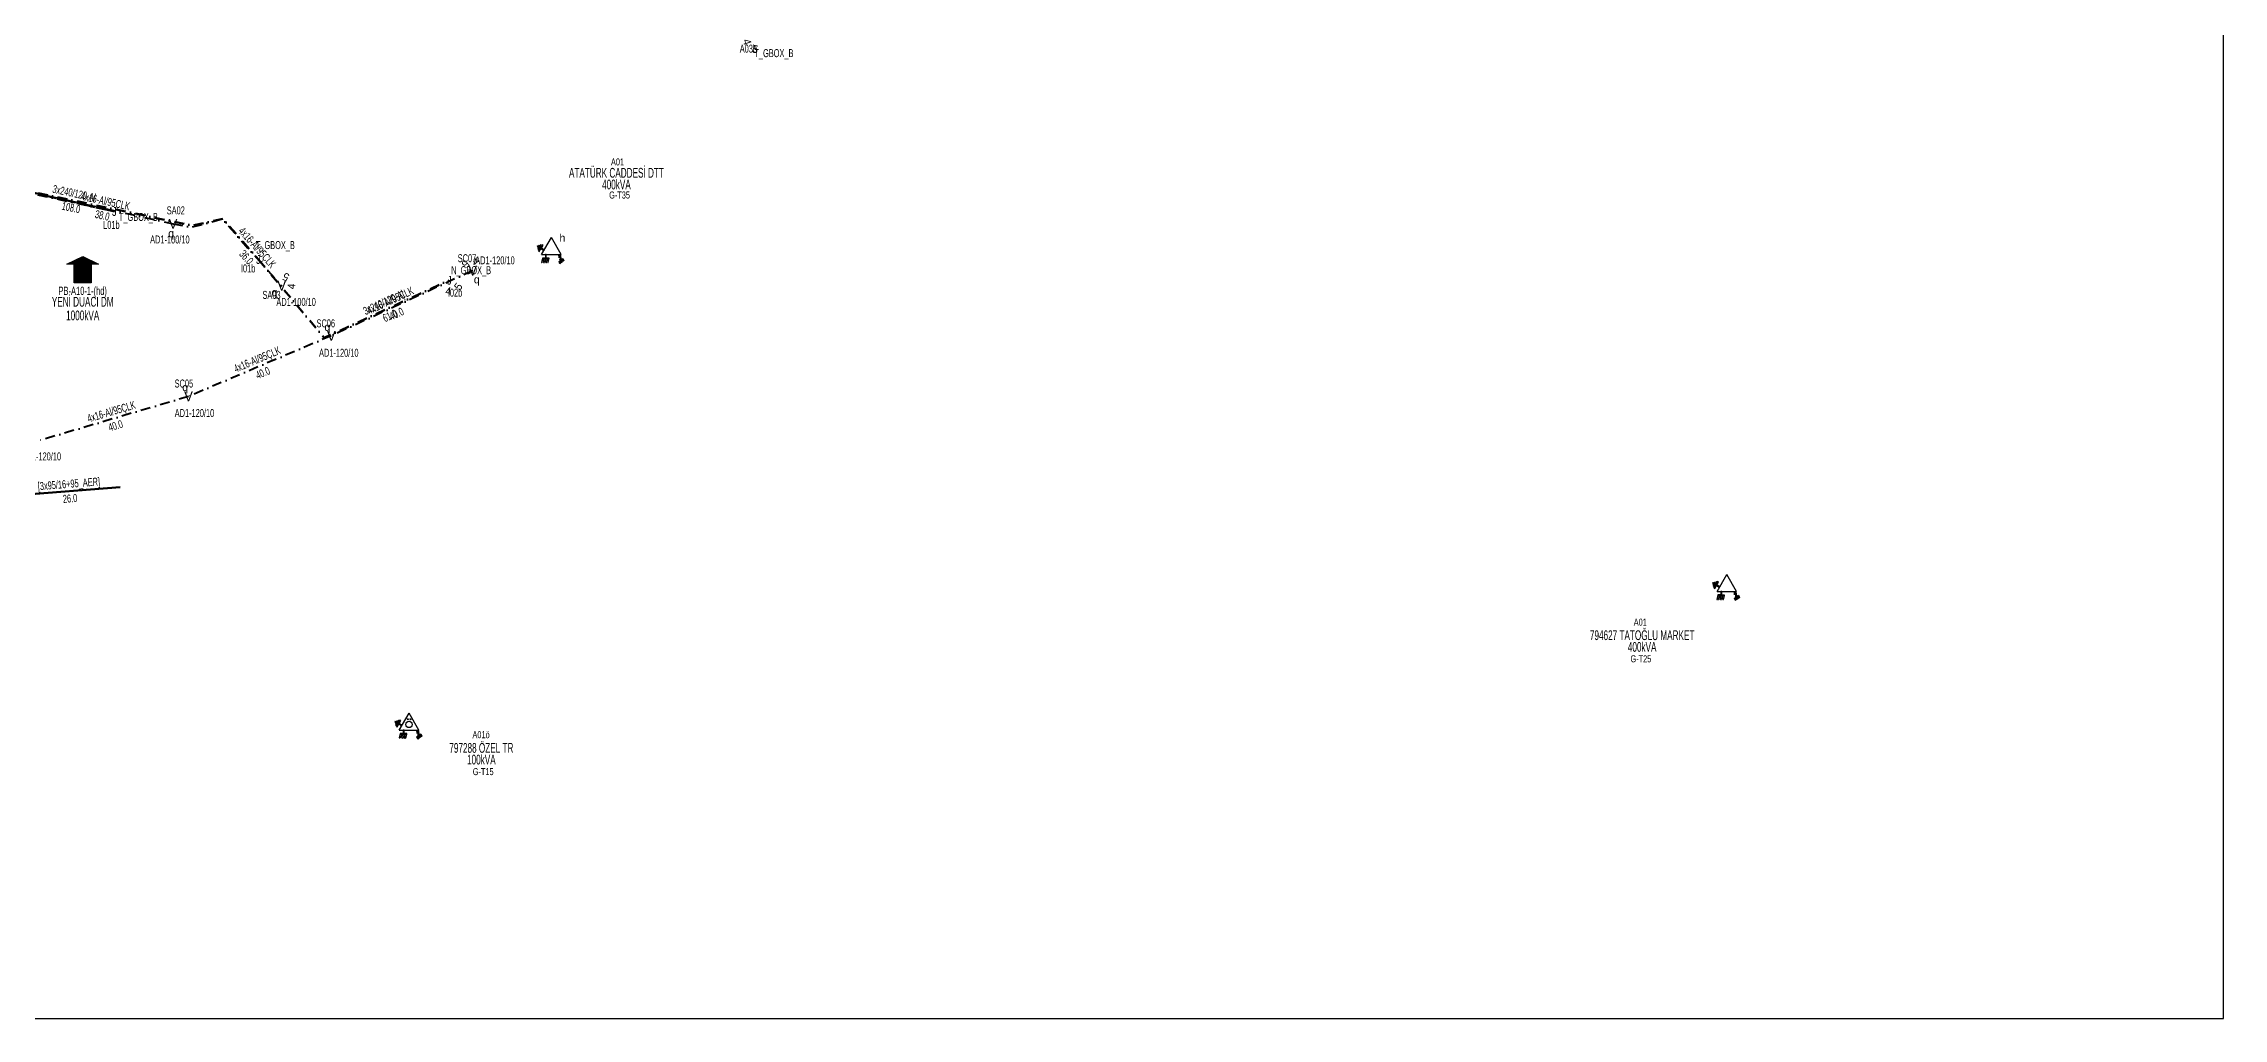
# Model space of a CAD drawing. Header units: millimetres. Extents: x 553786 to 559346, y 4090997 to 4099532.
# Drawn here: x 558039 to 558598, y 4093399 to 4093649 of the extents above; entities that cross this region are included whole.
import ezdxf
from ezdxf.enums import TextEntityAlignment as Align

# ---------------------------------------------------------------- set-up
doc = ezdxf.new("R2010")
doc.units = ezdxf.units.MM
doc.linetypes.add('DASHDOT', pattern=[5, 2.5, -1.25, 0, -1.25])
for name, color, linetype, lineweight in [('DIREK_AYD_YENI', 152, 'Continuous', 25), ('DIREK_BOX_YENI', 5, 'Continuous', 25), ('HAT_AG_HAVAI_BYSK', 3, 'Continuous', 50), ('HAT_AYD_YERALTI_YENI', 4, 'DASHDOT', 40), ('HAT_BOX_YERALTI_YENI', 5, 'DASHDOT', 50), ('TRAFO_MEVCUT', 5, 'Continuous', 30), ('TRAFO_TADILAT_BYSK', 5, 'Continuous', 30), ('TRAFO_YENI', 5, 'Continuous', 30)]:
    doc.layers.add(name, color=color, linetype=linetype, lineweight=lineweight)
doc.styles.add('Direk', font='B_CAD')
doc.styles.get("Standard").update_dxf_attribs({"font": 'Arial'})

# ---------------------------------------------------------------- blocks, each defined once
blk = doc.blocks.new('YENI_BETKOSK')
at = {"layer": 'TRAFO_YENI', "linetype": 'Continuous'}
for p, q in [((-3.4, 2), (0, 3.6)), ((-1.8, 2), (-3.4, 2)), ((-1.8, -2), (-1.8, 2)), ((0, 3.6), (3.4, 2)), ((3.4, 2), (1.8, 2)), ((1.8, 2), (1.8, -2)), ((1.8, -2), (-1.8, -2))]:
    blk.add_line(p, q, dxfattribs=at)
for points in [[(-3.4, 2), (-1.8, 2), (-1.8, 2.752941)], [(-1.8, 2.752941), (0, -2), (0, 3.6)], [(-1.8, -2), (-1.8, 2.752941), (0, -2)], [(0, -2), (0, 3.6), (1.8, -2)], [(0, 3.6), (1.8, -2), (1.8, 2.752941)], [(1.8, 2), (1.8, 2.752941), (3.4, 2)]]:
    blk.add_solid(points, dxfattribs=at)
blk = doc.blocks.new('MEV_DIREK_OZEL')
h = blk.add_hatch(color=32)
h.paths.add_polyline_path([(-2.12, 1), (-2.34, 1.12), (-3.29, -0.52), (-3.08, -0.65), (-2.65, 0.09), (-1.88, -0.36), (-1.78, -0.19), (-2.55, 0.26)])
h.paths.add_polyline_path([(-3.44, -0.15), (-3.31, -0.22), (-2.59, 1.01), (-2.72, 1.09)])
h.paths.add_polyline_path([(-3.52, 0.32), (-3.39, 0.24), (-3.03, 0.85), (-3.16, 0.92)])
h.paths.add_polyline_path([(-3.56, 0.84), (-3.64, 0.71), (-3.51, 0.63), (-3.43, 0.76)])
h.paths.add_polyline_path([(-1.49, -2.34), (-2.24, -2.34), (-2.5, -3.47), (-2.4, -3.47), (-2.19, -2.54), (-1.89, -2.54), (-2.1, -3.47), (-2, -3.47), (-1.79, -2.54), (-1.49, -2.54), (-1.7, -3.48), (-1.6, -3.48), (-1.39, -2.54), (-1.09, -2.54), (-1.3, -3.48), (-1.2, -3.48), (-0.99, -2.54), (-0.69, -2.55), (-0.9, -3.48), (-0.8, -3.48), (-0.54, -2.35), (-1.29, -2.34), (-1.29, -1.44), (-1.49, -1.44)])
at = {"layer": 'TRAFO_MEVCUT'}
for points in [[(2.4, -1.57), (2.17, -1.92), (2.12, -1.44), (1.99, -1.44), (2.06, -2.32), (2.29, -1.96), (2.35, -2.67), (2.14, -2.67), (2.44, -2.87), (2.45, -2.86), (2.69, -2.49), (2.49, -2.63)], [(2.4, -1.57), (2.17, -1.92), (2.12, -1.44), (1.99, -1.44), (2.06, -2.32), (2.29, -1.96), (2.35, -2.67), (2.14, -2.67), (2.44, -2.87), (2.02, -3.19), (2.24, -3.79), (2.3, -3.74), (2.13, -3.26), (2.3, -3.13), (2.48, -3.6), (2.54, -3.56), (2.36, -3.08), (2.54, -2.94), (2.72, -3.42), (2.78, -3.38), (2.6, -2.9), (2.78, -2.76), (2.95, -3.24), (3.01, -3.2), (2.84, -2.72), (3.01, -2.58), (3.19, -3.06), (3.25, -3.01), (3.03, -2.42), (2.45, -2.86), (2.69, -2.49), (2.49, -2.63)], [(3.01, -2.58), (3.19, -3.06), (3.25, -3.01), (3.03, -2.42), (2.45, -2.86), (2.69, -2.49), (2.49, -2.63), (2.4, -1.57), (2.17, -1.92), (2.12, -1.44), (1.99, -1.44), (2.06, -2.32), (2.29, -1.96), (2.35, -2.67), (2.14, -2.67), (2.44, -2.87), (2.02, -3.19), (2.24, -3.79), (2.3, -3.74), (2.13, -3.26), (2.3, -3.13), (2.48, -3.6), (2.54, -3.56), (2.36, -3.08), (2.54, -2.94), (2.72, -3.42), (2.78, -3.38), (2.6, -2.9), (2.78, -2.76), (2.95, -3.24), (3.01, -3.2), (2.84, -2.72)]]:
    blk.add_hatch(color=32, dxfattribs=at).paths.add_polyline_path(points)
at = {"layer": 'TRAFO_MEVCUT', "linetype": 'Continuous'}
for p, q in [((-2.5, -1.44), (0, 2.89)), ((2.5, -1.44), (0, 2.89)), ((-2.5, -1.44), (2.5, -1.44))]:
    blk.add_line(p, q, dxfattribs=at)
at = {"layer": 'TRAFO_MEVCUT', "color": 32, "flags": 128}
blk.add_lwpolyline([(1.99, -1.44), (2.12, -1.44), (2.17, -1.92), (2.4, -1.57), (2.49, -2.63), (2.69, -2.49), (2.45, -2.86), (3.03, -2.42), (3.25, -3.01), (3.19, -3.06), (3.01, -2.58), (2.84, -2.72), (3.01, -3.2), (2.95, -3.24), (2.78, -2.76), (2.6, -2.9), (2.78, -3.38), (2.72, -3.42), (2.54, -2.94), (2.36, -3.08), (2.54, -3.56), (2.48, -3.6), (2.3, -3.13), (2.13, -3.26), (2.3, -3.74), (2.24, -3.79), (2.02, -3.19), (2.44, -2.87), (2.14, -2.67), (2.35, -2.67), (2.29, -1.96), (2.06, -2.32), (1.99, -1.44)], dxfattribs=at)
at = {"layer": 'TRAFO_MEVCUT', "linetype": 'Continuous'}
for centre, radius in [((0, 0), 0.804), ((-0.34, 1.34), 0.12), ((0.34, 1.34), 0.12)]:
    blk.add_circle(centre, radius, dxfattribs=at)
at = {"layer": 'TRAFO_TADILAT_BYSK', "color": 32, "flags": 128}
for points in [[(-3.51, 0.63), (-3.43, 0.76), (-3.56, 0.84), (-3.64, 0.71), (-3.51, 0.63)], [(-3.39, 0.24), (-3.03, 0.85), (-3.16, 0.92), (-3.52, 0.32), (-3.39, 0.24)], [(-3.31, -0.22), (-2.59, 1.01), (-2.72, 1.09), (-3.44, -0.15), (-3.31, -0.22)], [(-1.78, -0.19), (-2.55, 0.26), (-2.12, 1), (-2.34, 1.12), (-3.29, -0.52), (-3.08, -0.65), (-2.65, 0.09), (-1.88, -0.36), (-1.78, -0.19)], [(-1.29, -1.44), (-1.49, -1.44), (-1.49, -2.34), (-2.24, -2.34), (-2.5, -3.47), (-2.4, -3.47), (-2.19, -2.54), (-1.89, -2.54), (-2.1, -3.47), (-2, -3.47), (-1.79, -2.54), (-1.49, -2.54), (-1.7, -3.48), (-1.6, -3.48), (-1.39, -2.54), (-1.09, -2.54), (-1.3, -3.48), (-1.2, -3.48), (-0.99, -2.54), (-0.69, -2.55), (-0.9, -3.48), (-0.8, -3.48), (-0.54, -2.35), (-1.29, -2.34), (-1.29, -1.44)]]:
    blk.add_lwpolyline(points, dxfattribs=at)
blk = doc.blocks.new('MEV_DIREK')
h = blk.add_hatch(color=32)
h.paths.add_polyline_path([(-2.14, 0.97), (-2.35, 1.09), (-3.31, -0.55), (-3.09, -0.67), (-2.67, 0.06), (-1.89, -0.39), (-1.79, -0.22), (-2.56, 0.23)])
h.paths.add_polyline_path([(-3.46, -0.17), (-3.33, -0.25), (-2.61, 0.99), (-2.74, 1.06)])
h.paths.add_polyline_path([(-3.54, 0.29), (-3.41, 0.22), (-3.05, 0.82), (-3.18, 0.9)])
h.paths.add_polyline_path([(-3.58, 0.81), (-3.66, 0.68), (-3.53, 0.61), (-3.45, 0.74)])
h.paths.add_polyline_path([(-1.51, -2.34), (-2.26, -2.33), (-2.52, -3.47), (-2.42, -3.47), (-2.21, -2.53), (-1.91, -2.54), (-2.12, -3.47), (-2.02, -3.47), (-1.81, -2.54), (-1.51, -2.54), (-1.72, -3.47), (-1.62, -3.48), (-1.41, -2.54), (-1.11, -2.54), (-1.32, -3.48), (-1.22, -3.48), (-1.01, -2.54), (-0.71, -2.55), (-0.92, -3.48), (-0.82, -3.48), (-0.56, -2.35), (-1.31, -2.34), (-1.31, -1.44), (-1.51, -1.44)])
at = {"layer": 'TRAFO_MEVCUT'}
for points in [[(2.35, -1.57), (2.12, -1.92), (2.08, -1.44), (1.94, -1.44), (2.01, -2.32), (2.25, -1.96), (2.31, -2.67), (2.1, -2.67), (2.39, -2.87), (2.4, -2.86), (2.64, -2.49), (2.45, -2.63)], [(2.35, -1.57), (2.12, -1.92), (2.08, -1.44), (1.94, -1.44), (2.01, -2.32), (2.25, -1.96), (2.31, -2.67), (2.1, -2.67), (2.39, -2.87), (1.98, -3.19), (2.2, -3.79), (2.26, -3.74), (2.08, -3.26), (2.26, -3.13), (2.44, -3.6), (2.49, -3.56), (2.32, -3.08), (2.49, -2.94), (2.67, -3.42), (2.73, -3.38), (2.55, -2.9), (2.73, -2.76), (2.91, -3.24), (2.97, -3.2), (2.79, -2.72), (2.97, -2.58), (3.15, -3.06), (3.21, -3.01), (2.98, -2.42), (2.4, -2.86), (2.64, -2.49), (2.45, -2.63)], [(2.97, -2.58), (3.15, -3.06), (3.21, -3.01), (2.98, -2.42), (2.4, -2.86), (2.64, -2.49), (2.45, -2.63), (2.35, -1.57), (2.12, -1.92), (2.08, -1.44), (1.94, -1.44), (2.01, -2.32), (2.25, -1.96), (2.31, -2.67), (2.1, -2.67), (2.39, -2.87), (1.98, -3.19), (2.2, -3.79), (2.26, -3.74), (2.08, -3.26), (2.26, -3.13), (2.44, -3.6), (2.49, -3.56), (2.32, -3.08), (2.49, -2.94), (2.67, -3.42), (2.73, -3.38), (2.55, -2.9), (2.73, -2.76), (2.91, -3.24), (2.97, -3.2), (2.79, -2.72)]]:
    blk.add_hatch(color=32, dxfattribs=at).paths.add_polyline_path(points)
at = {"layer": 'TRAFO_MEVCUT', "linetype": 'Continuous'}
for p, q in [((-2.5, -1.44), (0, 2.89)), ((2.5, -1.44), (0, 2.89)), ((-2.5, -1.44), (2.5, -1.44))]:
    blk.add_line(p, q, dxfattribs=at)
at = {"layer": 'TRAFO_MEVCUT', "color": 32, "flags": 128}
blk.add_lwpolyline([(1.94, -1.44), (2.08, -1.44), (2.12, -1.92), (2.35, -1.57), (2.45, -2.63), (2.64, -2.49), (2.4, -2.86), (2.98, -2.42), (3.21, -3.01), (3.15, -3.06), (2.97, -2.58), (2.79, -2.72), (2.97, -3.2), (2.91, -3.24), (2.73, -2.76), (2.55, -2.9), (2.73, -3.38), (2.67, -3.42), (2.49, -2.94), (2.32, -3.08), (2.49, -3.56), (2.44, -3.6), (2.26, -3.13), (2.08, -3.26), (2.26, -3.74), (2.2, -3.79), (1.98, -3.19), (2.39, -2.87), (2.1, -2.67), (2.31, -2.67), (2.25, -1.96), (2.01, -2.32), (1.94, -1.44)], dxfattribs=at)
at = {"layer": 'TRAFO_TADILAT_BYSK', "color": 32, "flags": 128}
for points in [[(-3.53, 0.61), (-3.45, 0.74), (-3.58, 0.81), (-3.66, 0.68), (-3.53, 0.61)], [(-3.41, 0.22), (-3.05, 0.82), (-3.18, 0.9), (-3.54, 0.29), (-3.41, 0.22)], [(-3.33, -0.25), (-2.61, 0.99), (-2.74, 1.06), (-3.46, -0.17), (-3.33, -0.25)], [(-1.79, -0.22), (-2.56, 0.23), (-2.14, 0.97), (-2.35, 1.09), (-3.31, -0.55), (-3.09, -0.67), (-2.67, 0.06), (-1.89, -0.39), (-1.79, -0.22)], [(-1.31, -1.44), (-1.51, -1.44), (-1.51, -2.34), (-2.26, -2.33), (-2.52, -3.47), (-2.42, -3.47), (-2.21, -2.53), (-1.91, -2.54), (-2.12, -3.47), (-2.02, -3.47), (-1.81, -2.54), (-1.51, -2.54), (-1.72, -3.47), (-1.62, -3.48), (-1.41, -2.54), (-1.11, -2.54), (-1.32, -3.48), (-1.22, -3.48), (-1.01, -2.54), (-0.71, -2.55), (-0.92, -3.48), (-0.82, -3.48), (-0.56, -2.35), (-1.31, -2.34), (-1.31, -1.44)]]:
    blk.add_lwpolyline(points, dxfattribs=at)

msp = doc.modelspace()

# ---------------------------------------------------------------- linework, layer by layer
msp.add_lwpolyline([(558597.578494, 4094279.053165), (557661.260668, 4094279.053165), (557661.260668, 4093399.073833), (558597.578494, 4093399.073833)], close=True)
at = {"layer": 'HAT_AG_HAVAI_BYSK'}
msp.add_line((558058.75, 4093535.203), (558032.699, 4093533.139), dxfattribs=at)
at = {"layer": 'HAT_AYD_YERALTI_YENI', "flags": 128}
for points in [[(558035.107, 4093610.928), (558072.271859, 4093602.674636)], [(558072.271859, 4093602.674636), (558077.031596, 4093601.787676), (558084.795889, 4093603.918122), (558100.102326, 4093586.781525)], [(558149.036903, 4093590.66509), (558112.811496, 4093573.955097)], [(558112.811496, 4093573.955097), (558076.223171, 4093558.449837)], [(558076.223171, 4093558.449837), (558037.770643, 4093547.067733)]]:
    msp.add_lwpolyline(points, dxfattribs=at)
at = {"layer": 'HAT_BOX_YERALTI_YENI', "flags": 128}
for points in [[(558057.226, 4093605.814), (558015.923542, 4093615.381201), (558002.984119, 4093648.676275)], [(558023.116, 4093592.623), (558015.91334, 4093615.131057), (558077.151841, 4093602.206349), (558085.029758, 4093603.929643), (558094.159779, 4093593.508948)], [(558023.116, 4093592.623), (558021.013381, 4093600.385079), (558016.132765, 4093615.346968), (558026.614088, 4093612.546615), (558057.226, 4093605.814)], [(558094.159779, 4093593.508948), (558111.009906, 4093573.434413), (558143.045951, 4093588.204278)]]:
    msp.add_lwpolyline(points, dxfattribs=at)

# ---------------------------------------------------------------- block references
at = {"layer": 'TRAFO_MEVCUT'}
for name, p in [('MEV_DIREK', (558169.19, 4093596.227)), ('MEV_DIREK', (558470.35, 4093509.9)), ('MEV_DIREK_OZEL', (558132.73, 4093474.39))]:
    msp.add_blockref(name, p, dxfattribs=at)
at = {"layer": 'TRAFO_YENI', "xscale": 1.199999999999999, "yscale": 1.199999999999999}
msp.add_blockref('YENI_BETKOSK', (558049.11802, 4093589.944476), dxfattribs=at)
msp.add_blockref('YENI_BETKOSK', (558049.11802, 4093589.944476), dxfattribs=at)

# ---------------------------------------------------------------- texts
at = {"layer": 'DIREK_AYD_YENI', "width": 0.53}
for s, p in [('SA02', (558072.971938, 4093606.103906)), ('AD1-100/10', (558071.448973, 4093598.643804)), ('SC07', (558147.570882, 4093593.843262)), ('AD1-120/10', (558154.746051, 4093593.298596)), ('SA03', (558097.491991, 4093584.449969)), ('AD1-100/10', (558103.79603, 4093582.646172)), ('SC06', (558111.395485, 4093577.155865)), ('AD1-120/10', (558114.729925, 4093569.618655)), ('SC05', (558075.041755, 4093561.744417)), ('AD1-120/10', (558077.754322, 4093554.179963)), ('AD1-120/10', (558038.523914, 4093543.069742))]:
    msp.add_text(s, height=2.05, dxfattribs=at).set_placement(p, align=Align.MIDDLE_CENTER)
at = {"layer": 'DIREK_AYD_YENI', "color": 4, "style": 'Direk'}
for p in [(558071.771804, 4093600.225158), (558150.084062, 4093588.394967), (558098.237801, 4093585.116128), (558111.80006, 4093576.24136), (558075.379303, 4093560.803109)]:
    msp.add_text('q', height=2, dxfattribs=at).set_placement(p, align=Align.MIDDLE_CENTER)
at = {"layer": 'DIREK_AYD_YENI', "style": 'Direk'}
for p in [(558072.271859, 4093602.674636), (558100.102326, 4093586.781525), (558149.036903, 4093590.66509), (558112.811496, 4093573.955097), (558076.223171, 4093558.449837)]:
    msp.add_text('V', height=2.5, dxfattribs=at).set_placement(p, align=Align.MIDDLE_CENTER)
at = {"layer": 'DIREK_AYD_YENI', "color": 32, "style": 'Direk'}
for s, rotation, p in [('5', 227.26285, (558147.200717, 4093592.36168)), ('4', 159.76285, (558149.90167, 4093593.010762)), ('5', 154.27128, (558101.187603, 4093589.033674)), ('4', 446.77128, (558102.598357, 4093586.64072))]:
    msp.add_text(s, height=2, rotation=rotation, dxfattribs=at).set_placement(p, align=Align.MIDDLE_CENTER)
at = {"layer": 'DIREK_BOX_YENI', "color": 32, "style": 'Direk'}
for s, rotation, p in [('4', 288.270488, (558219.342794, 4093649.275899)), ('5', 348.270488, (558221.432421, 4093647.412177)), ('5', 414.751543, (558145.332591, 4093586.588333)), ('4', 354.751543, (558142.789822, 4093585.416017))]:
    msp.add_text(s, height=2, rotation=rotation, dxfattribs=at).set_placement(p, align=Align.MIDDLE_CENTER)
at = {"layer": 'DIREK_BOX_YENI', "width": 0.53}
for s, p in [('A03b', (558219.671986, 4093647.541674)), ('T_GBOX_B', (558226.219079, 4093646.392207)), ('T_GBOX_B', (558063.382716, 4093604.423945)), ('L01b', (558056.464684, 4093602.397804)), ('T_GBOX_B', (558098.477499, 4093597.211798)), ('I01b', (558091.502973, 4093591.230488)), ('N_GBOX_B', (558148.638231, 4093590.782537)), ('I02b', (558144.511346, 4093585.025816))]:
    msp.add_text(s, height=2.05, dxfattribs=at).set_placement(p, align=Align.MIDDLE_CENTER)
at = {"layer": 'DIREK_BOX_YENI', "style": 'Direk', "width": 0.8}
for p in [(558057.226, 4093605.814), (558094.159779, 4093593.508948), (558143.045951, 4093588.204278)]:
    msp.add_text('J', height=2.25, dxfattribs=at).set_placement(p, align=Align.MIDDLE_CENTER)
at = {"layer": 'HAT_AG_HAVAI_BYSK', "lineweight": 30, "width": 0.53}
msp.add_text('[3x95/16+95_AER]', height=2.05, rotation=364.531102, dxfattribs=at).set_placement((558045.657491, 4093535.018111), align=Align.CENTER)
msp.add_text('26.0', height=2.05, rotation=364.531102, dxfattribs=at).set_placement((558045.791791, 4093533.323424), align=Align.TOP_CENTER)
at = {"layer": 'HAT_AYD_YERALTI_YENI', "lineweight": 30, "width": 0.53}
for rotation, p in [(347.58457, (558054.733826, 4093607.477575)), (311.771279, (558093.083046, 4093595.916059)), (384.851783, (558128.366516, 4093582.096337)), (382.966073, (558094.185675, 4093566.985093)), (376.488968, (558056.755651, 4093553.573828))]:
    msp.add_text('4x16-Al/95ÇLK', height=2.05, rotation=rotation, dxfattribs=at).set_placement(p, align=Align.CENTER)
for s, rotation, p in [('38.0', 347.58457, (558054.368328, 4093605.81733)), ('36.0', 311.771279, (558091.815169, 4093594.783589)), ('40.0', 384.851783, (558129.080979, 4093580.55376)), ('40.0', 382.966073, (558094.848992, 4093565.419841)), ('40.0', 376.488968, (558057.238163, 4093551.943742))]:
    msp.add_text(s, height=2.05, rotation=rotation, dxfattribs=at).set_placement(p, align=Align.TOP_CENTER)
at = {"layer": 'HAT_BOX_YERALTI_YENI', "lineweight": 30, "width": 0.53}
for rotation, p in [(348.082324, (558046.70812, 4093609.500381)), (24.751543, (558126.672047, 4093581.591258))]:
    msp.add_text('3x240/120-Al', height=2.05, rotation=rotation, dxfattribs=at).set_placement(p, align=Align.CENTER)
for s, rotation, p in [('108.0', 348.082324, (558046.35706, 4093607.837024)), ('61.0', 24.751543, (558127.38381, 4093580.047434))]:
    msp.add_text(s, height=2.05, rotation=rotation, dxfattribs=at).set_placement(p, align=Align.TOP_CENTER)
at = {"layer": 'TRAFO_MEVCUT', "width": 0.6}
for s, height, p in [('ATATÜRK CADDESİ DTT', 2.5, (558185.867211, 4093614.482988)), ('ATATÜRK CADDESİ DTT', 2.5, (558185.867211, 4093614.482988)), ('A01', 1.8, (558186.138071, 4093617.615975)), ('A01', 1.8, (558186.138071, 4093617.615975)), ('400kVA', 2.5, (558185.867211, 4093611.482988)), ('400kVA', 2.5, (558185.867211, 4093611.482988)), ('794627 TATOĞLU MARKET', 2.5, (558448.66277, 4093496.008485)), ('794627 TATOĞLU MARKET', 2.5, (558448.66277, 4093496.008485)), ('A01', 1.8, (558448.177579, 4093499.700442)), ('A01', 1.8, (558448.177579, 4093499.700442)), ('400kVA', 2.5, (558448.66277, 4093493.008485)), ('400kVA', 2.5, (558448.66277, 4093493.008485)), ('797288 ÖZEL TR', 2.5, (558151.260398, 4093467.133896)), ('797288 ÖZEL TR', 2.5, (558151.260398, 4093467.133896)), ('A01ö', 1.8, (558151.17844, 4093470.870092)), ('A01ö', 1.8, (558151.17844, 4093470.870092)), ('100kVA', 2.5, (558151.260398, 4093464.133896)), ('100kVA', 2.5, (558151.260398, 4093464.133896))]:
    msp.add_text(s, height=height, dxfattribs=at).set_placement(p, align=Align.CENTER)
for s, p in [('G-T35', (558186.665027, 4093610.941198)), ('G-T35', (558186.665027, 4093610.941198)), ('G-T25', (558448.332438, 4093492.11236)), ('G-T25', (558448.332438, 4093492.11236)), ('G-T15', (558151.720446, 4093463.204581)), ('G-T15', (558151.720446, 4093463.204581))]:
    msp.add_text(s, height=1.8, dxfattribs=at).set_placement(p, align=Align.TOP_CENTER)
at = {"layer": 'TRAFO_MEVCUT', "color": 4, "style": 'Direk'}
msp.add_text('h', height=2, dxfattribs=at).set_placement((558172.018427, 4093599.055427), align=Align.MIDDLE_CENTER)
msp.add_text('h', height=2, dxfattribs=at).set_placement((558172.018427, 4093599.055427), align=Align.MIDDLE_CENTER)
at = {"layer": 'TRAFO_YENI', "width": 0.6}
for s, height, p in [('YENİ DUACI DM', 2.5, (558049.11802, 4093581.444476)), ('YENİ DUACI DM', 2.5, (558049.11802, 4093581.444476)), ('PB-A10-1-(hd)', 2.1, (558049.11802, 4093584.444476)), ('PB-A10-1-(hd)', 2.1, (558049.11802, 4093584.444476)), ('1000kVA', 2.5, (558049.11802, 4093577.944476)), ('1000kVA', 2.5, (558049.11802, 4093577.944476))]:
    msp.add_text(s, height=height, dxfattribs=at).set_placement(p, align=Align.CENTER)

doc.saveas('drawing.dxf')
